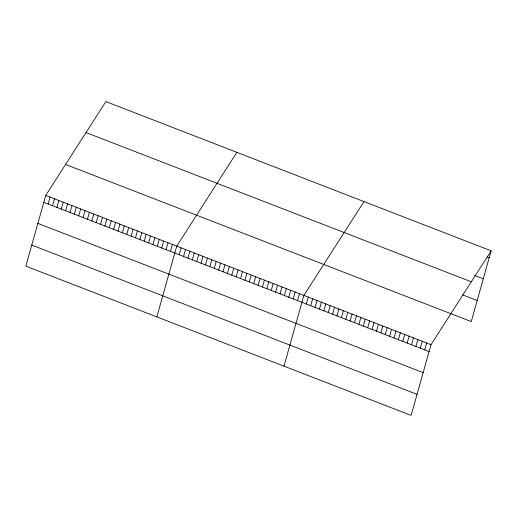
<?xml version="1.0" encoding="UTF-8"?>
<svg xmlns="http://www.w3.org/2000/svg" width="517" height="517" viewBox="0 0 517 517"><rect width="100%" height="100%" fill="white"/><g stroke="black" fill="none" stroke-linecap="round" stroke-linejoin="round"><path stroke-width="0.78" d="M45.735 195.42L25.85 266.165L411.131 415.409L431.016 344.658L491.15 250.835L105.869 101.59L45.735 195.42L431.016 344.658M48.165 204.015L50.104 197.106M52.527 205.708L54.472 198.799M56.896 207.395L58.835 200.493M61.264 209.088L63.203 202.179M65.627 210.781L67.572 203.872M69.995 212.474L71.934 205.566M74.364 214.161L76.303 207.259M78.726 215.854L80.671 208.946M83.095 217.547L85.034 210.639M87.463 219.234L89.402 212.332M91.826 220.927L93.771 214.019M96.194 222.62L98.133 215.712M100.563 224.313L102.502 217.405M104.925 226L106.87 219.098M109.294 227.693L111.233 220.785M113.662 229.386L115.601 222.478M118.025 231.08L119.97 224.171M122.393 232.766L124.332 225.864M126.762 234.459L128.701 227.551M131.124 236.153L133.069 229.244M135.493 237.839L137.432 230.937M139.861 239.533L141.8 232.624M144.224 241.226L146.169 234.317M148.592 242.919L150.531 236.01M152.961 244.606L154.9 237.704M157.323 246.299L159.268 239.39M161.692 247.992L163.63 241.084M166.06 249.679L167.999 242.777M170.423 251.372L172.368 244.47M156.845 316.908L176.73 246.157L236.864 152.334M179.173 254.765L181.118 247.856M183.561 256.464L185.5 249.556M187.942 258.157L189.888 251.256M192.33 259.857L194.269 252.949M196.712 261.557L198.651 254.648M201.094 263.256L203.039 256.348M205.482 264.95L207.42 258.048M209.863 266.649L211.808 259.747M214.251 268.349L216.19 261.44M218.633 270.048L220.578 263.14M223.021 271.748L224.96 264.84M227.402 273.441L229.341 266.539M231.784 275.141L233.729 268.233M236.172 276.841L238.111 269.932M240.554 278.54L242.499 271.632M244.942 280.24L246.88 273.331M249.323 281.933L251.262 275.031M253.705 283.633L255.65 276.724M258.093 285.332L260.032 278.424M262.474 287.032L264.42 280.124M266.862 288.725L268.801 281.823M271.244 290.425L273.183 283.523M275.626 292.124L277.571 285.216M280.014 293.824L281.952 286.916M284.395 295.524L286.34 288.615M288.783 297.217L290.722 290.315M293.165 298.916L295.11 292.008M297.553 300.616L299.492 293.708M283.988 366.159L303.873 295.407L364.007 201.585M306.316 304.009L308.261 297.107M310.704 305.709L312.643 298.807M315.086 307.408L317.031 300.5M319.474 309.108L321.412 302.199M323.855 310.807L325.794 303.899M328.237 312.501L330.182 305.599M332.625 314.2L334.564 307.292M337.006 315.9L338.952 308.992M341.394 317.6L343.333 310.691M345.776 319.299L347.715 312.391M350.158 320.992L352.103 314.09M354.546 322.692L356.484 315.784M358.927 324.392L360.872 317.483M363.315 326.091L365.254 319.183M367.697 327.784L369.642 320.883M372.085 329.484L374.024 322.582M376.466 331.184L378.405 324.275M380.848 332.883L382.793 325.975M385.236 334.583L387.175 327.675M389.618 336.276L391.563 329.374M394.006 337.976L395.944 331.067M398.387 339.675L400.326 332.767M402.769 341.375L404.714 334.467M407.157 343.075L409.096 336.166M411.538 344.768L413.484 337.866M415.927 346.468L417.865 339.559M420.308 348.167L422.247 341.259M424.69 349.867L426.635 342.958M491.15 250.835L471.265 321.58L65.581 164.458M487.014 256.891L489.211 257.737M474.516 275.412L483.285 278.805M86.022 132.552L471.304 281.797M462.573 294.852L477.185 300.513M43.796 202.321L429.078 351.56M37.877 223.389L423.158 372.634M31.77 245.097L417.051 394.335"/></g></svg>
